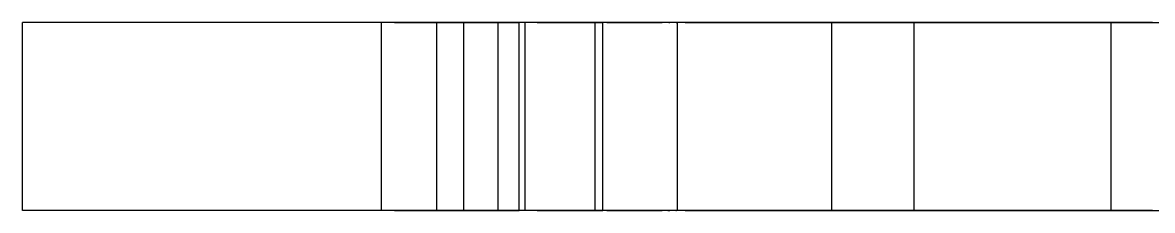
# Model space of a CAD drawing. Header units: millimetres. Extents: x -65 to 198, y -225 to 48.
# Drawn here: x 102.01 to 150, y -170 to -162 of the extents above; entities that cross this region are included whole.
import ezdxf

# ---------------------------------------------------------------- set-up
doc = ezdxf.new("R2010")
doc.units = ezdxf.units.MM
doc.layers.add('SIDE_YZ', color=7, linetype='Continuous')

msp = doc.modelspace()

# ---------------------------------------------------------------- linework, layer by layer
at = {"layer": 'SIDE_YZ'}
for p, q in [((102.085, -162), (102.009, -162)), ((102.009, -170), (102.009, -162)), ((102.237, -162), (102.085, -162)), ((102.464, -162), (102.237, -162)), ((102.767, -162), (102.464, -162)), ((103.144, -162), (102.767, -162)), ((103.595, -162), (103.144, -162)), ((104.119, -162), (103.595, -162)), ((104.716, -162), (104.119, -162)), ((105.385, -162), (104.716, -162)), ((106.124, -162), (105.385, -162)), ((106.933, -162), (106.124, -162)), ((107.809, -162), (106.933, -162)), ((108.753, -162), (107.809, -162)), ((109.761, -162), (108.753, -162)), ((110.833, -162), (109.761, -162)), ((111.968, -162), (110.833, -162)), ((113.162, -162), (111.968, -162)), ((114.414, -162), (113.162, -162)), ((115.723, -162), (114.414, -162)), ((117.086, -162), (115.723, -162)), ((118.501, -162), (117.086, -162)), ((117.25, -170), (117.25, -162)), ((117.253, -162), (117.25, -162)), ((117.259, -162), (117.253, -162)), ((117.267, -162), (117.259, -162)), ((117.278, -162), (117.267, -162)), ((117.292, -162), (117.278, -162)), ((117.308, -162), (117.292, -162)), ((117.327, -162), (117.308, -162)), ((117.349, -162), (117.327, -162)), ((117.373, -162), (117.349, -162)), ((117.4, -162), (117.373, -162)), ((117.43, -162), (117.4, -162)), ((117.462, -162), (117.43, -162)), ((117.496, -162), (117.462, -162)), ((117.533, -162), (117.496, -162)), ((117.572, -162), (117.533, -162)), ((117.613, -162), (117.572, -162)), ((117.657, -162), (117.613, -162)), ((117.703, -162), (117.657, -162)), ((117.75, -162), (117.703, -162)), ((117.8, -162), (117.75, -162)), ((117.8, -162), (117.852, -162)), ((117.852, -162), (117.905, -162)), ((117.905, -162), (117.96, -162)), ((117.96, -162), (118.017, -162)), ((118.017, -162), (118.075, -162)), ((118.075, -162), (118.135, -162)), ((118.135, -162), (118.196, -162)), ((118.196, -162), (118.259, -162)), ((118.259, -162), (118.322, -162)), ((118.322, -162), (118.387, -162)), ((118.387, -162), (118.453, -162)), ((118.453, -162), (118.519, -162)), ((119.966, -162), (118.501, -162)), ((118.519, -162), (118.586, -162)), ((118.586, -162), (118.654, -162)), ((118.654, -162), (118.723, -162)), ((118.723, -162), (118.792, -162)), ((118.792, -162), (118.861, -162)), ((118.861, -162), (118.93, -162)), ((118.93, -162), (119, -162)), ((119, -162), (119.07, -162)), ((119.07, -162), (119.139, -162)), ((119.139, -162), (119.208, -162)), ((119.208, -162), (119.277, -162)), ((119.277, -162), (119.346, -162)), ((119.346, -162), (119.414, -162)), ((119.414, -162), (119.481, -162)), ((119.481, -162), (119.547, -162)), ((119.547, -162), (119.613, -162)), ((119.61, -170), (119.61, -162)), ((119.613, -162), (119.61, -162)), ((119.618, -162), (119.613, -162)), ((119.613, -162), (119.678, -162)), ((119.627, -162), (119.618, -162)), ((119.638, -162), (119.627, -162)), ((119.651, -162), (119.638, -162)), ((119.668, -162), (119.651, -162)), ((119.687, -162), (119.668, -162)), ((119.678, -162), (119.741, -162)), ((119.709, -162), (119.687, -162)), ((119.733, -162), (119.709, -162)), ((119.76, -162), (119.733, -162)), ((119.741, -162), (119.804, -162)), ((119.79, -162), (119.76, -162)), ((119.822, -162), (119.79, -162)), ((119.804, -162), (119.865, -162)), ((119.856, -162), (119.822, -162)), ((119.893, -162), (119.856, -162)), ((119.865, -162), (119.925, -162)), ((119.932, -162), (119.893, -162)), ((119.925, -162), (119.983, -162)), ((119.973, -162), (119.932, -162)), ((121.478, -162), (119.966, -162)), ((120.017, -162), (119.973, -162)), ((119.983, -162), (120.04, -162)), ((120.062, -162), (120.017, -162)), ((120.04, -162), (120.095, -162)), ((120.11, -162), (120.062, -162)), ((120.095, -162), (120.148, -162)), ((120.16, -162), (120.11, -162)), ((120.148, -162), (120.2, -162)), ((120.16, -162), (120.211, -162)), ((120.2, -162), (120.25, -162)), ((120.211, -162), (120.265, -162)), ((120.25, -162), (120.297, -162)), ((120.265, -162), (120.32, -162)), ((120.297, -162), (120.343, -162)), ((120.32, -162), (120.377, -162)), ((120.343, -162), (120.387, -162)), ((120.377, -162), (120.435, -162)), ((120.387, -162), (120.428, -162)), ((120.428, -162), (120.467, -162)), ((120.435, -162), (120.495, -162)), ((120.467, -162), (120.504, -162)), ((120.495, -162), (120.556, -162)), ((120.504, -162), (120.538, -162)), ((120.538, -162), (120.57, -162)), ((120.556, -162), (120.618, -162)), ((120.57, -162), (120.6, -162)), ((120.6, -162), (120.627, -162)), ((120.618, -162), (120.682, -162)), ((120.627, -162), (120.651, -162)), ((120.651, -162), (120.673, -162)), ((120.673, -162), (120.692, -162)), ((120.682, -162), (120.747, -162)), ((120.692, -162), (120.708, -162)), ((120.708, -162), (120.722, -162)), ((120.722, -162), (120.733, -162)), ((120.733, -162), (120.741, -162)), ((120.741, -162), (120.747, -162)), ((120.747, -162), (120.812, -162)), ((120.75, -162), (120.747, -162)), ((120.75, -170), (120.75, -162)), ((120.812, -162), (120.879, -162)), ((120.879, -162), (120.946, -162)), ((120.946, -162), (121.014, -162)), ((121.014, -162), (121.083, -162)), ((121.083, -162), (121.151, -162)), ((121.151, -162), (121.221, -162)), ((121.221, -162), (121.29, -162)), ((121.29, -162), (121.36, -162)), ((121.36, -162), (121.429, -162)), ((121.429, -162), (121.499, -162)), ((123.036, -162), (121.478, -162)), ((121.499, -162), (121.568, -162)), ((121.568, -162), (121.637, -162)), ((121.637, -162), (121.705, -162)), ((121.705, -162), (121.773, -162)), ((121.773, -162), (121.841, -162)), ((121.841, -162), (121.907, -162)), ((121.907, -162), (121.973, -162)), ((121.973, -162), (122.037, -162)), ((122.037, -162), (122.101, -162)), ((122.101, -162), (122.164, -162)), ((122.164, -162), (122.225, -162)), ((122.205, -170), (122.205, -162)), ((122.249, -162), (122.205, -162)), ((122.225, -162), (122.284, -162)), ((122.337, -162), (122.249, -162)), ((122.284, -162), (122.343, -162)), ((122.469, -162), (122.337, -162)), ((122.343, -162), (122.4, -162)), ((122.4, -162), (122.455, -162)), ((122.455, -162), (122.508, -162)), ((122.644, -162), (122.469, -162)), ((122.508, -162), (122.56, -162)), ((122.56, -162), (122.609, -162)), ((122.609, -162), (122.657, -162)), ((122.862, -162), (122.644, -162)), ((122.657, -162), (122.703, -162)), ((122.703, -162), (122.746, -162)), ((122.746, -162), (122.788, -162)), ((122.788, -162), (122.827, -162)), ((122.827, -162), (122.864, -162)), ((123.124, -162), (122.862, -162)), ((122.864, -162), (122.898, -162)), ((122.898, -162), (122.93, -162)), ((122.93, -162), (122.959, -162)), ((122.959, -162), (122.986, -162)), ((122.986, -162), (123.011, -162)), ((123.011, -162), (123.032, -162)), ((123.032, -162), (123.052, -162)), ((124.636, -162), (123.036, -162)), ((123.052, -162), (123.068, -162)), ((123.068, -162), (123.082, -162)), ((123.082, -162), (123.093, -162)), ((123.093, -162), (123.101, -162)), ((123.101, -162), (123.107, -162)), ((123.107, -162), (123.109, -162)), ((123.109, -170), (123.109, -162)), ((123.427, -162), (123.124, -162)), ((123.35, -170), (123.35, -162)), ((123.353, -162), (123.35, -162)), ((123.358, -162), (123.353, -162)), ((123.366, -162), (123.358, -162)), ((123.376, -162), (123.366, -162)), ((123.389, -162), (123.376, -162)), ((123.405, -162), (123.389, -162)), ((123.423, -162), (123.405, -162)), ((123.443, -162), (123.423, -162)), ((123.773, -162), (123.427, -162)), ((123.466, -162), (123.443, -162)), ((123.492, -162), (123.466, -162)), ((123.52, -162), (123.492, -162)), ((123.55, -162), (123.52, -162)), ((123.582, -162), (123.55, -162)), ((123.617, -162), (123.582, -162)), ((123.654, -162), (123.617, -162)), ((123.693, -162), (123.654, -162)), ((123.734, -162), (123.693, -162)), ((123.777, -162), (123.734, -162)), ((124.16, -162), (123.773, -162)), ((123.822, -162), (123.777, -162)), ((123.869, -162), (123.822, -162)), ((123.869, -162), (123.917, -162)), ((123.917, -162), (123.968, -162)), ((123.968, -162), (124.02, -162)), ((124.02, -162), (124.073, -162)), ((124.073, -162), (124.128, -162)), ((124.128, -162), (124.184, -162)), ((124.588, -162), (124.16, -162)), ((124.184, -162), (124.242, -162)), ((124.242, -162), (124.301, -162)), ((124.301, -162), (124.361, -162)), ((124.361, -162), (124.422, -162)), ((124.422, -162), (124.484, -162)), ((124.484, -162), (124.547, -162)), ((124.547, -162), (124.61, -162)), ((125.057, -162), (124.588, -162)), ((124.61, -162), (124.674, -162)), ((126.276, -162), (124.636, -162)), ((124.674, -162), (124.739, -162)), ((124.739, -162), (124.804, -162)), ((124.804, -162), (124.869, -162)), ((124.869, -162), (124.934, -162)), ((124.934, -162), (125, -162)), ((125, -162), (125.066, -162)), ((125.564, -162), (125.057, -162)), ((125.066, -162), (125.131, -162)), ((125.131, -162), (125.196, -162)), ((125.196, -162), (125.261, -162)), ((125.261, -162), (125.326, -162)), ((125.326, -162), (125.39, -162)), ((125.39, -162), (125.453, -162)), ((125.453, -162), (125.516, -162)), ((125.516, -162), (125.578, -162)), ((126.111, -162), (125.564, -162)), ((125.578, -162), (125.639, -162)), ((125.639, -162), (125.699, -162)), ((125.699, -162), (125.758, -162)), ((125.758, -162), (125.816, -162)), ((125.816, -162), (125.872, -162)), ((125.872, -162), (125.927, -162)), ((125.927, -162), (125.98, -162)), ((125.98, -162), (126.032, -162)), ((126.032, -162), (126.083, -162)), ((126.083, -162), (126.131, -162)), ((126.695, -162), (126.111, -162)), ((126.131, -162), (126.178, -162)), ((126.178, -162), (126.223, -162)), ((126.223, -162), (126.266, -162)), ((126.266, -162), (126.307, -162)), ((127.954, -162), (126.276, -162)), ((126.307, -162), (126.346, -162)), ((126.33, -170), (126.33, -162)), ((126.333, -162), (126.33, -162)), ((126.338, -162), (126.333, -162)), ((126.347, -162), (126.338, -162)), ((126.346, -162), (126.383, -162)), ((126.358, -162), (126.347, -162)), ((126.371, -162), (126.358, -162)), ((126.388, -162), (126.371, -162)), ((126.383, -162), (126.418, -162)), ((126.407, -162), (126.388, -162)), ((126.429, -162), (126.407, -162)), ((126.418, -162), (126.45, -162)), ((126.453, -162), (126.429, -162)), ((126.45, -162), (126.48, -162)), ((126.48, -162), (126.453, -162)), ((126.48, -162), (126.508, -162)), ((126.51, -162), (126.48, -162)), ((126.508, -162), (126.534, -162)), ((126.541, -162), (126.51, -162)), ((126.534, -162), (126.557, -162)), ((126.576, -162), (126.541, -162)), ((126.557, -162), (126.577, -162)), ((126.613, -162), (126.576, -162)), ((126.577, -162), (126.595, -162)), ((126.595, -162), (126.611, -162)), ((126.624, -162), (126.611, -162)), ((126.652, -162), (126.613, -162)), ((126.634, -162), (126.624, -162)), ((126.642, -162), (126.634, -162)), ((126.642, -162), (126.647, -162)), ((126.647, -162), (126.65, -162)), ((126.65, -170), (126.65, -162)), ((126.693, -162), (126.652, -162)), ((126.737, -162), (126.693, -162)), ((127.316, -162), (126.695, -162)), ((126.782, -162), (126.737, -162)), ((126.83, -162), (126.782, -162)), ((126.83, -162), (126.88, -162)), ((126.88, -162), (126.931, -162)), ((126.931, -162), (126.985, -162)), ((126.985, -162), (127.04, -162)), ((127.04, -162), (127.097, -162)), ((127.097, -162), (127.155, -162)), ((127.155, -162), (127.215, -162)), ((127.215, -162), (127.276, -162)), ((127.276, -162), (127.338, -162)), ((127.973, -162), (127.316, -162)), ((127.338, -162), (127.402, -162)), ((127.402, -162), (127.467, -162)), ((127.467, -162), (127.532, -162)), ((127.532, -162), (127.599, -162)), ((127.599, -162), (127.666, -162)), ((127.666, -162), (127.734, -162)), ((127.734, -162), (127.802, -162)), ((127.802, -162), (127.871, -162)), ((127.871, -162), (127.941, -162)), ((127.941, -162), (128.01, -162)), ((129.666, -162), (127.954, -162)), ((128.665, -162), (127.973, -162)), ((128.01, -162), (128.08, -162)), ((128.08, -162), (128.149, -162)), ((128.149, -162), (128.219, -162)), ((128.219, -162), (128.288, -162)), ((128.288, -162), (128.357, -162)), ((128.357, -162), (128.425, -162)), ((128.425, -162), (128.493, -162)), ((128.493, -162), (128.561, -162)), ((128.561, -162), (128.627, -162)), ((128.627, -162), (128.693, -162)), ((129.39, -162), (128.665, -162)), ((128.693, -162), (128.757, -162)), ((128.757, -162), (128.821, -162)), ((128.821, -162), (128.883, -162)), ((128.883, -162), (128.945, -162)), ((128.945, -162), (129.004, -162)), ((129.004, -162), (129.063, -162)), ((129.063, -162), (129.12, -162)), ((129.12, -162), (129.175, -162)), ((129.228, -162), (129.175, -162)), ((129.28, -162), (129.228, -162)), ((129.329, -162), (129.28, -162)), ((129.377, -162), (129.329, -162)), ((129.423, -162), (129.377, -162)), ((130.148, -162), (129.39, -162)), ((129.466, -162), (129.423, -162)), ((129.466, -162), (129.508, -162)), ((129.547, -162), (129.508, -162)), ((129.584, -162), (129.547, -162)), ((129.618, -162), (129.584, -162)), ((129.65, -162), (129.618, -162)), ((129.679, -162), (129.65, -162)), ((131.411, -162), (129.666, -162)), ((129.706, -162), (129.679, -162)), ((129.731, -162), (129.706, -162)), ((129.752, -162), (129.731, -162)), ((129.772, -162), (129.752, -162)), ((129.772, -162), (129.788, -162)), ((129.802, -162), (129.788, -162)), ((129.813, -162), (129.802, -162)), ((129.813, -162), (129.821, -162)), ((129.821, -162), (129.827, -162)), ((129.827, -162), (129.829, -162)), ((129.829, -170), (129.829, -162)), ((130.148, -162), (130.937, -162)), ((130.937, -162), (131.757, -162)), ((133.185, -162), (131.411, -162)), ((131.757, -162), (132.605, -162)), ((132.605, -162), (133.481, -162)), ((134.986, -162), (133.185, -162)), ((133.481, -162), (134.383, -162)), ((134.383, -162), (135.31, -162)), ((136.81, -162), (134.986, -162)), ((135.31, -162), (136.26, -162)), ((136.26, -162), (137.232, -162)), ((136.387, -170), (136.387, -162)), ((136.39, -162), (136.387, -162)), ((136.395, -162), (136.39, -162)), ((136.404, -162), (136.395, -162)), ((136.415, -162), (136.404, -162)), ((136.429, -162), (136.415, -162)), ((136.445, -162), (136.429, -162)), ((136.464, -162), (136.445, -162)), ((136.486, -162), (136.464, -162)), ((136.51, -162), (136.486, -162)), ((136.537, -162), (136.51, -162)), ((136.567, -162), (136.537, -162)), ((136.599, -162), (136.567, -162)), ((136.633, -162), (136.599, -162)), ((136.67, -162), (136.633, -162)), ((136.709, -162), (136.67, -162)), ((136.75, -162), (136.709, -162)), ((136.794, -162), (136.75, -162)), ((136.839, -162), (136.794, -162)), ((138.655, -162), (136.81, -162)), ((136.887, -162), (136.839, -162)), ((136.887, -162), (136.937, -162)), ((136.937, -162), (136.988, -162)), ((136.988, -162), (137.042, -162)), ((137.042, -162), (137.097, -162)), ((137.097, -162), (137.154, -162)), ((137.154, -162), (137.212, -162)), ((137.212, -162), (137.272, -162)), ((137.232, -162), (138.223, -162)), ((137.272, -162), (137.333, -162)), ((137.333, -162), (137.395, -162)), ((137.395, -162), (137.459, -162)), ((137.459, -162), (137.524, -162)), ((137.524, -162), (137.589, -162)), ((137.589, -162), (137.656, -162)), ((137.656, -162), (137.723, -162)), ((137.723, -162), (137.791, -162)), ((137.791, -162), (137.86, -162)), ((137.86, -162), (137.929, -162)), ((137.929, -162), (137.998, -162)), ((137.998, -162), (138.067, -162)), ((138.067, -162), (138.137, -162)), ((138.137, -162), (138.206, -162)), ((138.206, -162), (138.276, -162)), ((138.223, -162), (139.234, -162)), ((138.276, -162), (138.345, -162)), ((138.345, -162), (138.414, -162)), ((138.414, -162), (138.482, -162)), ((138.482, -162), (138.55, -162)), ((138.55, -162), (138.618, -162)), ((138.618, -162), (138.684, -162)), ((140.519, -162), (138.655, -162)), ((138.684, -162), (138.75, -162)), ((138.75, -162), (138.815, -162)), ((138.878, -162), (138.815, -162)), ((138.941, -162), (138.878, -162)), ((139.002, -162), (138.941, -162)), ((139.062, -162), (139.002, -162)), ((139.062, -162), (139.12, -162)), ((139.177, -162), (139.12, -162)), ((139.232, -162), (139.177, -162)), ((139.285, -162), (139.232, -162)), ((139.234, -162), (140.261, -162)), ((139.337, -162), (139.285, -162)), ((139.386, -162), (139.337, -162)), ((139.434, -162), (139.386, -162)), ((139.48, -162), (139.434, -162)), ((139.523, -162), (139.48, -162)), ((139.565, -162), (139.523, -162)), ((139.604, -162), (139.565, -162)), ((139.604, -162), (139.641, -162)), ((139.675, -162), (139.641, -162)), ((139.707, -162), (139.675, -162)), ((139.736, -162), (139.707, -162)), ((139.763, -162), (139.736, -162)), ((139.788, -162), (139.763, -162)), ((139.81, -162), (139.788, -162)), ((139.829, -162), (139.81, -162)), ((139.845, -162), (139.829, -162)), ((139.845, -162), (139.859, -162)), ((139.87, -162), (139.859, -162)), ((139.87, -162), (139.878, -162)), ((139.878, -162), (139.884, -162)), ((139.884, -162), (139.886, -162)), ((139.886, -170), (139.886, -162)), ((140.261, -162), (141.304, -162)), ((142.397, -162), (140.519, -162)), ((141.304, -162), (142.361, -162)), ((142.361, -162), (143.43, -162)), ((144.287, -162), (142.397, -162)), ((143.43, -162), (144.509, -162)), ((146.186, -162), (144.287, -162)), ((144.509, -162), (145.597, -162)), ((145.597, -162), (146.691, -162)), ((148.092, -162), (146.186, -162)), ((146.691, -162), (147.791, -162)), ((147.791, -162), (148.895, -162)), ((150, -162), (148.092, -162)), ((148.25, -170), (148.25, -162)), ((148.25, -162), (148.253, -162)), ((148.253, -162), (148.259, -162)), ((148.267, -162), (148.259, -162)), ((148.278, -162), (148.267, -162)), ((148.292, -162), (148.278, -162)), ((148.308, -162), (148.292, -162)), ((148.327, -162), (148.308, -162)), ((148.349, -162), (148.327, -162)), ((148.373, -162), (148.349, -162)), ((148.4, -162), (148.373, -162)), ((148.43, -162), (148.4, -162)), ((148.462, -162), (148.43, -162)), ((148.496, -162), (148.462, -162)), ((148.533, -162), (148.496, -162)), ((148.572, -162), (148.533, -162)), ((148.613, -162), (148.572, -162)), ((148.657, -162), (148.613, -162)), ((148.703, -162), (148.657, -162)), ((148.75, -162), (148.703, -162)), ((148.75, -162), (148.8, -162)), ((148.8, -162), (148.852, -162)), ((148.852, -162), (148.905, -162)), ((148.895, -162), (150, -162)), ((148.905, -162), (148.96, -162)), ((148.96, -162), (149.017, -162)), ((149.017, -162), (149.075, -162)), ((149.075, -162), (149.135, -162)), ((149.135, -162), (149.196, -162)), ((149.196, -162), (149.259, -162)), ((149.259, -162), (149.322, -162)), ((149.322, -162), (149.387, -162)), ((149.387, -162), (149.453, -162)), ((149.453, -162), (149.519, -162)), ((149.519, -162), (149.586, -162)), ((149.586, -162), (149.654, -162)), ((149.654, -162), (149.723, -162)), ((149.723, -162), (149.792, -162)), ((149.792, -162), (149.861, -162)), ((149.861, -162), (149.93, -162)), ((149.93, -162), (150, -162)), ((150, -162), (151.105, -162)), ((102.085, -170), (102.009, -170)), ((102.237, -170), (102.085, -170)), ((102.464, -170), (102.237, -170)), ((102.767, -170), (102.464, -170)), ((103.144, -170), (102.767, -170)), ((103.595, -170), (103.144, -170)), ((104.119, -170), (103.595, -170)), ((104.716, -170), (104.119, -170)), ((105.385, -170), (104.716, -170)), ((106.124, -170), (105.385, -170)), ((106.933, -170), (106.124, -170)), ((107.809, -170), (106.933, -170)), ((108.753, -170), (107.809, -170)), ((109.761, -170), (108.753, -170)), ((110.833, -170), (109.761, -170)), ((111.968, -170), (110.833, -170)), ((113.162, -170), (111.968, -170)), ((114.414, -170), (113.162, -170)), ((115.723, -170), (114.414, -170)), ((117.086, -170), (115.723, -170)), ((118.501, -170), (117.086, -170)), ((117.253, -170), (117.25, -170)), ((117.259, -170), (117.253, -170)), ((117.267, -170), (117.259, -170)), ((117.278, -170), (117.267, -170)), ((117.292, -170), (117.278, -170)), ((117.308, -170), (117.292, -170)), ((117.327, -170), (117.308, -170)), ((117.349, -170), (117.327, -170)), ((117.373, -170), (117.349, -170)), ((117.4, -170), (117.373, -170)), ((117.43, -170), (117.4, -170)), ((117.462, -170), (117.43, -170)), ((117.496, -170), (117.462, -170)), ((117.533, -170), (117.496, -170)), ((117.572, -170), (117.533, -170)), ((117.613, -170), (117.572, -170)), ((117.657, -170), (117.613, -170)), ((117.703, -170), (117.657, -170)), ((117.75, -170), (117.703, -170)), ((117.8, -170), (117.75, -170)), ((117.8, -170), (117.852, -170)), ((117.852, -170), (117.905, -170)), ((117.905, -170), (117.96, -170)), ((117.96, -170), (118.017, -170)), ((118.017, -170), (118.075, -170)), ((118.075, -170), (118.135, -170)), ((118.135, -170), (118.196, -170)), ((118.196, -170), (118.259, -170)), ((118.259, -170), (118.322, -170)), ((118.322, -170), (118.387, -170)), ((118.387, -170), (118.453, -170)), ((118.453, -170), (118.519, -170)), ((119.966, -170), (118.501, -170)), ((118.519, -170), (118.586, -170)), ((118.586, -170), (118.654, -170)), ((118.654, -170), (118.723, -170)), ((118.723, -170), (118.792, -170)), ((118.792, -170), (118.861, -170)), ((118.861, -170), (118.93, -170)), ((118.93, -170), (119, -170)), ((119, -170), (119.07, -170)), ((119.07, -170), (119.139, -170)), ((119.139, -170), (119.208, -170)), ((119.208, -170), (119.277, -170)), ((119.277, -170), (119.346, -170)), ((119.346, -170), (119.414, -170)), ((119.414, -170), (119.481, -170)), ((119.481, -170), (119.547, -170)), ((119.547, -170), (119.613, -170)), ((119.613, -170), (119.61, -170)), ((119.618, -170), (119.613, -170)), ((119.613, -170), (119.678, -170)), ((119.627, -170), (119.618, -170)), ((119.638, -170), (119.627, -170)), ((119.651, -170), (119.638, -170)), ((119.668, -170), (119.651, -170)), ((119.687, -170), (119.668, -170)), ((119.678, -170), (119.741, -170)), ((119.709, -170), (119.687, -170)), ((119.733, -170), (119.709, -170)), ((119.76, -170), (119.733, -170)), ((119.741, -170), (119.804, -170)), ((119.79, -170), (119.76, -170)), ((119.822, -170), (119.79, -170)), ((119.804, -170), (119.865, -170)), ((119.856, -170), (119.822, -170)), ((119.893, -170), (119.856, -170)), ((119.865, -170), (119.925, -170)), ((119.932, -170), (119.893, -170)), ((119.925, -170), (119.983, -170)), ((119.973, -170), (119.932, -170)), ((121.478, -170), (119.966, -170)), ((120.017, -170), (119.973, -170)), ((119.983, -170), (120.04, -170)), ((120.062, -170), (120.017, -170)), ((120.04, -170), (120.095, -170)), ((120.11, -170), (120.062, -170)), ((120.095, -170), (120.148, -170)), ((120.16, -170), (120.11, -170)), ((120.148, -170), (120.2, -170)), ((120.16, -170), (120.211, -170)), ((120.2, -170), (120.25, -170)), ((120.211, -170), (120.265, -170)), ((120.25, -170), (120.297, -170)), ((120.265, -170), (120.32, -170)), ((120.297, -170), (120.343, -170)), ((120.32, -170), (120.377, -170)), ((120.343, -170), (120.387, -170)), ((120.377, -170), (120.435, -170)), ((120.387, -170), (120.428, -170)), ((120.428, -170), (120.467, -170)), ((120.435, -170), (120.495, -170)), ((120.467, -170), (120.504, -170)), ((120.495, -170), (120.556, -170)), ((120.504, -170), (120.538, -170)), ((120.538, -170), (120.57, -170)), ((120.556, -170), (120.618, -170)), ((120.57, -170), (120.6, -170)), ((120.6, -170), (120.627, -170)), ((120.618, -170), (120.682, -170)), ((120.627, -170), (120.651, -170)), ((120.651, -170), (120.673, -170)), ((120.673, -170), (120.692, -170)), ((120.682, -170), (120.747, -170)), ((120.692, -170), (120.708, -170)), ((120.708, -170), (120.722, -170)), ((120.722, -170), (120.733, -170)), ((120.733, -170), (120.741, -170)), ((120.741, -170), (120.747, -170)), ((120.747, -170), (120.812, -170)), ((120.75, -170), (120.747, -170)), ((120.812, -170), (120.879, -170)), ((120.879, -170), (120.946, -170)), ((120.946, -170), (121.014, -170)), ((121.014, -170), (121.083, -170)), ((121.083, -170), (121.151, -170)), ((121.151, -170), (121.221, -170)), ((121.221, -170), (121.29, -170)), ((121.29, -170), (121.36, -170)), ((121.36, -170), (121.429, -170)), ((121.429, -170), (121.499, -170)), ((123.036, -170), (121.478, -170)), ((121.499, -170), (121.568, -170)), ((121.568, -170), (121.637, -170)), ((121.637, -170), (121.705, -170)), ((121.705, -170), (121.773, -170)), ((121.773, -170), (121.841, -170)), ((121.841, -170), (121.907, -170)), ((121.907, -170), (121.973, -170)), ((121.973, -170), (122.037, -170)), ((122.037, -170), (122.101, -170)), ((122.101, -170), (122.164, -170)), ((122.164, -170), (122.225, -170)), ((122.249, -170), (122.205, -170)), ((122.225, -170), (122.284, -170)), ((122.337, -170), (122.249, -170)), ((122.284, -170), (122.343, -170)), ((122.469, -170), (122.337, -170)), ((122.343, -170), (122.4, -170)), ((122.4, -170), (122.455, -170)), ((122.455, -170), (122.508, -170)), ((122.644, -170), (122.469, -170)), ((122.508, -170), (122.56, -170)), ((122.56, -170), (122.609, -170)), ((122.609, -170), (122.657, -170)), ((122.862, -170), (122.644, -170)), ((122.657, -170), (122.703, -170)), ((122.703, -170), (122.746, -170)), ((122.746, -170), (122.788, -170)), ((122.788, -170), (122.827, -170)), ((122.827, -170), (122.864, -170)), ((123.124, -170), (122.862, -170)), ((122.864, -170), (122.898, -170)), ((122.898, -170), (122.93, -170)), ((122.93, -170), (122.959, -170)), ((122.959, -170), (122.986, -170)), ((122.986, -170), (123.011, -170)), ((123.011, -170), (123.032, -170)), ((123.032, -170), (123.052, -170)), ((124.636, -170), (123.036, -170)), ((123.052, -170), (123.068, -170)), ((123.068, -170), (123.082, -170)), ((123.082, -170), (123.093, -170)), ((123.093, -170), (123.101, -170)), ((123.101, -170), (123.107, -170)), ((123.107, -170), (123.109, -170)), ((123.427, -170), (123.124, -170)), ((123.353, -170), (123.35, -170)), ((123.358, -170), (123.353, -170)), ((123.366, -170), (123.358, -170)), ((123.376, -170), (123.366, -170)), ((123.389, -170), (123.376, -170)), ((123.405, -170), (123.389, -170)), ((123.423, -170), (123.405, -170)), ((123.443, -170), (123.423, -170)), ((123.773, -170), (123.427, -170)), ((123.466, -170), (123.443, -170)), ((123.492, -170), (123.466, -170)), ((123.52, -170), (123.492, -170)), ((123.55, -170), (123.52, -170)), ((123.582, -170), (123.55, -170)), ((123.617, -170), (123.582, -170)), ((123.654, -170), (123.617, -170)), ((123.693, -170), (123.654, -170)), ((123.734, -170), (123.693, -170)), ((123.777, -170), (123.734, -170)), ((124.16, -170), (123.773, -170)), ((123.822, -170), (123.777, -170)), ((123.869, -170), (123.822, -170)), ((123.869, -170), (123.917, -170)), ((123.917, -170), (123.968, -170)), ((123.968, -170), (124.02, -170)), ((124.02, -170), (124.073, -170)), ((124.073, -170), (124.128, -170)), ((124.128, -170), (124.184, -170)), ((124.588, -170), (124.16, -170)), ((124.184, -170), (124.242, -170)), ((124.242, -170), (124.301, -170)), ((124.301, -170), (124.361, -170)), ((124.361, -170), (124.422, -170)), ((124.422, -170), (124.484, -170)), ((124.484, -170), (124.547, -170)), ((124.547, -170), (124.61, -170)), ((125.057, -170), (124.588, -170)), ((124.61, -170), (124.674, -170)), ((126.276, -170), (124.636, -170)), ((124.674, -170), (124.739, -170)), ((124.739, -170), (124.804, -170)), ((124.804, -170), (124.869, -170)), ((124.869, -170), (124.934, -170)), ((124.934, -170), (125, -170)), ((125, -170), (125.066, -170)), ((125.564, -170), (125.057, -170)), ((125.066, -170), (125.131, -170)), ((125.131, -170), (125.196, -170)), ((125.196, -170), (125.261, -170)), ((125.261, -170), (125.326, -170)), ((125.326, -170), (125.39, -170)), ((125.39, -170), (125.453, -170)), ((125.453, -170), (125.516, -170)), ((125.516, -170), (125.578, -170)), ((126.111, -170), (125.564, -170)), ((125.578, -170), (125.639, -170)), ((125.639, -170), (125.699, -170)), ((125.699, -170), (125.758, -170)), ((125.758, -170), (125.816, -170)), ((125.816, -170), (125.872, -170)), ((125.872, -170), (125.927, -170)), ((125.927, -170), (125.98, -170)), ((125.98, -170), (126.032, -170)), ((126.032, -170), (126.083, -170)), ((126.083, -170), (126.131, -170)), ((126.695, -170), (126.111, -170)), ((126.131, -170), (126.178, -170)), ((126.178, -170), (126.223, -170)), ((126.223, -170), (126.266, -170)), ((126.266, -170), (126.307, -170)), ((127.954, -170), (126.276, -170)), ((126.307, -170), (126.346, -170)), ((126.333, -170), (126.33, -170)), ((126.338, -170), (126.333, -170)), ((126.347, -170), (126.338, -170)), ((126.346, -170), (126.383, -170)), ((126.358, -170), (126.347, -170)), ((126.371, -170), (126.358, -170)), ((126.388, -170), (126.371, -170)), ((126.383, -170), (126.418, -170)), ((126.407, -170), (126.388, -170)), ((126.429, -170), (126.407, -170)), ((126.418, -170), (126.45, -170)), ((126.453, -170), (126.429, -170)), ((126.45, -170), (126.48, -170)), ((126.48, -170), (126.453, -170)), ((126.48, -170), (126.508, -170)), ((126.51, -170), (126.48, -170)), ((126.508, -170), (126.534, -170)), ((126.541, -170), (126.51, -170)), ((126.534, -170), (126.557, -170)), ((126.576, -170), (126.541, -170)), ((126.557, -170), (126.577, -170)), ((126.613, -170), (126.576, -170)), ((126.577, -170), (126.595, -170)), ((126.595, -170), (126.611, -170)), ((126.624, -170), (126.611, -170)), ((126.652, -170), (126.613, -170)), ((126.634, -170), (126.624, -170)), ((126.634, -170), (126.642, -170)), ((126.642, -170), (126.647, -170)), ((126.647, -170), (126.65, -170)), ((126.693, -170), (126.652, -170)), ((126.737, -170), (126.693, -170)), ((127.316, -170), (126.695, -170)), ((126.782, -170), (126.737, -170)), ((126.83, -170), (126.782, -170)), ((126.83, -170), (126.88, -170)), ((126.88, -170), (126.931, -170)), ((126.931, -170), (126.985, -170)), ((126.985, -170), (127.04, -170)), ((127.04, -170), (127.097, -170)), ((127.097, -170), (127.155, -170)), ((127.155, -170), (127.215, -170)), ((127.215, -170), (127.276, -170)), ((127.276, -170), (127.338, -170)), ((127.973, -170), (127.316, -170)), ((127.338, -170), (127.402, -170)), ((127.402, -170), (127.467, -170)), ((127.467, -170), (127.532, -170)), ((127.532, -170), (127.599, -170)), ((127.599, -170), (127.666, -170)), ((127.666, -170), (127.734, -170)), ((127.734, -170), (127.802, -170)), ((127.802, -170), (127.871, -170)), ((127.871, -170), (127.941, -170)), ((127.941, -170), (128.01, -170)), ((129.666, -170), (127.954, -170)), ((128.665, -170), (127.973, -170)), ((128.01, -170), (128.08, -170)), ((128.08, -170), (128.149, -170)), ((128.149, -170), (128.219, -170)), ((128.219, -170), (128.288, -170)), ((128.288, -170), (128.357, -170)), ((128.357, -170), (128.425, -170)), ((128.425, -170), (128.493, -170)), ((128.493, -170), (128.561, -170)), ((128.561, -170), (128.627, -170)), ((128.627, -170), (128.693, -170)), ((129.39, -170), (128.665, -170)), ((128.693, -170), (128.757, -170)), ((128.757, -170), (128.821, -170)), ((128.821, -170), (128.883, -170)), ((128.883, -170), (128.945, -170)), ((128.945, -170), (129.004, -170)), ((129.004, -170), (129.063, -170)), ((129.063, -170), (129.12, -170)), ((129.12, -170), (129.175, -170)), ((129.228, -170), (129.175, -170)), ((129.28, -170), (129.228, -170)), ((129.329, -170), (129.28, -170)), ((129.377, -170), (129.329, -170)), ((129.423, -170), (129.377, -170)), ((130.148, -170), (129.39, -170)), ((129.423, -170), (129.466, -170)), ((129.466, -170), (129.508, -170)), ((129.547, -170), (129.508, -170)), ((129.584, -170), (129.547, -170)), ((129.618, -170), (129.584, -170)), ((129.65, -170), (129.618, -170)), ((129.679, -170), (129.65, -170)), ((131.411, -170), (129.666, -170)), ((129.706, -170), (129.679, -170)), ((129.731, -170), (129.706, -170)), ((129.752, -170), (129.731, -170)), ((129.752, -170), (129.772, -170)), ((129.772, -170), (129.788, -170)), ((129.802, -170), (129.788, -170)), ((129.813, -170), (129.802, -170)), ((129.821, -170), (129.813, -170)), ((129.821, -170), (129.827, -170)), ((129.827, -170), (129.829, -170)), ((130.148, -170), (130.937, -170)), ((130.937, -170), (131.757, -170)), ((133.185, -170), (131.411, -170)), ((131.757, -170), (132.605, -170)), ((132.605, -170), (133.481, -170)), ((134.986, -170), (133.185, -170)), ((133.481, -170), (134.383, -170)), ((134.383, -170), (135.31, -170)), ((136.81, -170), (134.986, -170)), ((135.31, -170), (136.26, -170)), ((136.26, -170), (137.232, -170)), ((136.39, -170), (136.387, -170)), ((136.395, -170), (136.39, -170)), ((136.404, -170), (136.395, -170)), ((136.415, -170), (136.404, -170)), ((136.429, -170), (136.415, -170)), ((136.445, -170), (136.429, -170)), ((136.464, -170), (136.445, -170)), ((136.486, -170), (136.464, -170)), ((136.51, -170), (136.486, -170)), ((136.537, -170), (136.51, -170)), ((136.567, -170), (136.537, -170)), ((136.599, -170), (136.567, -170)), ((136.633, -170), (136.599, -170)), ((136.67, -170), (136.633, -170)), ((136.709, -170), (136.67, -170)), ((136.75, -170), (136.709, -170)), ((136.794, -170), (136.75, -170)), ((136.839, -170), (136.794, -170)), ((138.655, -170), (136.81, -170)), ((136.887, -170), (136.839, -170)), ((136.887, -170), (136.937, -170)), ((136.937, -170), (136.988, -170)), ((136.988, -170), (137.042, -170)), ((137.042, -170), (137.097, -170)), ((137.097, -170), (137.154, -170)), ((137.154, -170), (137.212, -170)), ((137.212, -170), (137.272, -170)), ((137.232, -170), (138.223, -170)), ((137.272, -170), (137.333, -170)), ((137.333, -170), (137.395, -170)), ((137.395, -170), (137.459, -170)), ((137.459, -170), (137.524, -170)), ((137.524, -170), (137.589, -170)), ((137.589, -170), (137.656, -170)), ((137.656, -170), (137.723, -170)), ((137.723, -170), (137.791, -170)), ((137.791, -170), (137.86, -170)), ((137.86, -170), (137.929, -170)), ((137.929, -170), (137.998, -170)), ((137.998, -170), (138.067, -170)), ((138.067, -170), (138.137, -170)), ((138.137, -170), (138.206, -170)), ((138.206, -170), (138.276, -170)), ((138.223, -170), (139.234, -170)), ((138.276, -170), (138.345, -170)), ((138.345, -170), (138.414, -170)), ((138.414, -170), (138.482, -170)), ((138.482, -170), (138.55, -170)), ((138.55, -170), (138.618, -170)), ((138.618, -170), (138.684, -170)), ((140.519, -170), (138.655, -170)), ((138.684, -170), (138.75, -170)), ((138.75, -170), (138.815, -170)), ((138.878, -170), (138.815, -170)), ((138.941, -170), (138.878, -170)), ((139.002, -170), (138.941, -170)), ((139.002, -170), (139.062, -170)), ((139.062, -170), (139.12, -170)), ((139.177, -170), (139.12, -170)), ((139.232, -170), (139.177, -170)), ((139.285, -170), (139.232, -170)), ((139.234, -170), (140.261, -170)), ((139.337, -170), (139.285, -170)), ((139.386, -170), (139.337, -170)), ((139.434, -170), (139.386, -170)), ((139.48, -170), (139.434, -170)), ((139.523, -170), (139.48, -170)), ((139.565, -170), (139.523, -170)), ((139.565, -170), (139.604, -170)), ((139.604, -170), (139.641, -170)), ((139.675, -170), (139.641, -170)), ((139.707, -170), (139.675, -170)), ((139.736, -170), (139.707, -170)), ((139.763, -170), (139.736, -170)), ((139.788, -170), (139.763, -170)), ((139.81, -170), (139.788, -170)), ((139.829, -170), (139.81, -170)), ((139.829, -170), (139.845, -170)), ((139.845, -170), (139.859, -170)), ((139.87, -170), (139.859, -170)), ((139.878, -170), (139.87, -170)), ((139.878, -170), (139.884, -170)), ((139.884, -170), (139.886, -170)), ((140.261, -170), (141.304, -170)), ((142.397, -170), (140.519, -170)), ((141.304, -170), (142.361, -170)), ((142.361, -170), (143.43, -170)), ((144.287, -170), (142.397, -170)), ((143.43, -170), (144.509, -170)), ((146.186, -170), (144.287, -170)), ((144.509, -170), (145.597, -170)), ((145.597, -170), (146.691, -170)), ((148.092, -170), (146.186, -170)), ((146.691, -170), (147.791, -170)), ((147.791, -170), (148.895, -170)), ((150, -170), (148.092, -170)), ((148.253, -170), (148.25, -170)), ((148.253, -170), (148.259, -170)), ((148.267, -170), (148.259, -170)), ((148.278, -170), (148.267, -170)), ((148.292, -170), (148.278, -170)), ((148.308, -170), (148.292, -170)), ((148.327, -170), (148.308, -170)), ((148.349, -170), (148.327, -170)), ((148.373, -170), (148.349, -170)), ((148.4, -170), (148.373, -170)), ((148.43, -170), (148.4, -170)), ((148.462, -170), (148.43, -170)), ((148.496, -170), (148.462, -170)), ((148.533, -170), (148.496, -170)), ((148.572, -170), (148.533, -170)), ((148.613, -170), (148.572, -170)), ((148.657, -170), (148.613, -170)), ((148.703, -170), (148.657, -170)), ((148.75, -170), (148.703, -170)), ((148.75, -170), (148.8, -170)), ((148.8, -170), (148.852, -170)), ((148.852, -170), (148.905, -170)), ((148.895, -170), (150, -170)), ((148.905, -170), (148.96, -170)), ((148.96, -170), (149.017, -170)), ((149.017, -170), (149.075, -170)), ((149.075, -170), (149.135, -170)), ((149.135, -170), (149.196, -170)), ((149.196, -170), (149.259, -170)), ((149.259, -170), (149.322, -170)), ((149.322, -170), (149.387, -170)), ((149.387, -170), (149.453, -170)), ((149.453, -170), (149.519, -170)), ((149.519, -170), (149.586, -170)), ((149.586, -170), (149.654, -170)), ((149.654, -170), (149.723, -170)), ((149.723, -170), (149.792, -170)), ((149.792, -170), (149.861, -170)), ((149.861, -170), (149.93, -170)), ((149.93, -170), (150, -170)), ((150, -170), (151.105, -170))]:
    msp.add_line(p, q, dxfattribs=at)

doc.saveas('drawing.dxf')
